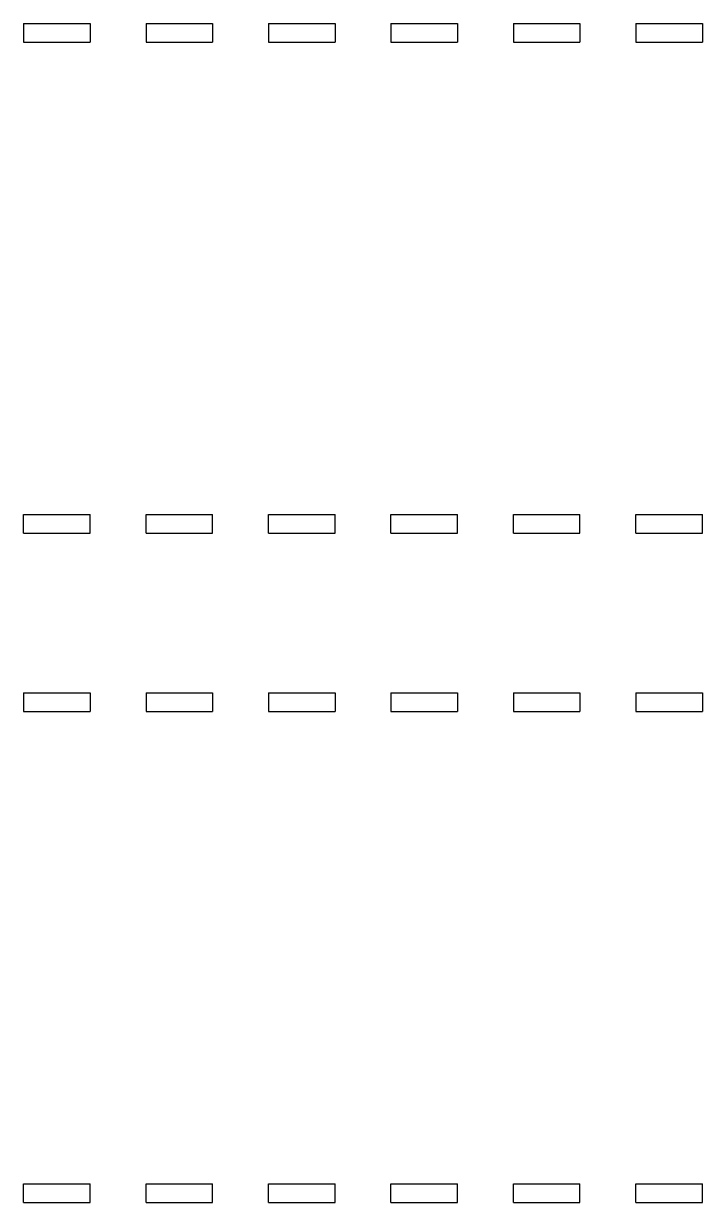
# Model space of a CAD drawing. Extents: x 1.6 to 38.2, y 3.2 to 66.8.
import ezdxf

# ---------------------------------------------------------------- set-up
doc = ezdxf.new("R2010")
doc.units = 0
doc.layers.add('EXPOSE_SILICONE', color=1, linetype='CONTINUOUS')

msp = doc.modelspace()

# ---------------------------------------------------------------- linework, layer by layer
at = {"layer": 'EXPOSE_SILICONE'}
for p, q in [((1.607, 66.793), (5.193, 66.793)), ((1.607, 66.793), (1.607, 65.793)), ((5.193, 66.793), (5.193, 65.793)), ((8.207, 66.793), (11.793, 66.793)), ((8.207, 66.793), (8.207, 65.793)), ((11.793, 66.793), (11.793, 65.793)), ((14.807, 66.793), (18.393, 66.793)), ((14.807, 66.793), (14.807, 65.793)), ((18.393, 66.793), (18.393, 65.793)), ((21.407, 66.793), (24.993, 66.793)), ((21.407, 66.793), (21.407, 65.793)), ((24.993, 66.793), (24.993, 65.793)), ((28.007, 66.793), (31.593, 66.793)), ((28.007, 66.793), (28.007, 65.793)), ((31.593, 66.793), (31.593, 65.793)), ((34.607, 66.793), (38.193, 66.793)), ((34.607, 66.793), (34.607, 65.793)), ((38.193, 66.793), (38.193, 65.793)), ((1.607, 65.793), (5.193, 65.793)), ((8.207, 65.793), (11.793, 65.793)), ((14.807, 65.793), (18.393, 65.793)), ((21.407, 65.793), (24.993, 65.793)), ((28.007, 65.793), (31.593, 65.793)), ((34.607, 65.793), (38.193, 65.793)), ((1.607, 39.307), (1.607, 40.307)), ((1.607, 40.307), (5.193, 40.307)), ((5.193, 39.307), (5.193, 40.307)), ((8.207, 39.307), (8.207, 40.307)), ((8.207, 40.307), (11.793, 40.307)), ((11.793, 39.307), (11.793, 40.307)), ((14.807, 39.307), (14.807, 40.307)), ((14.807, 40.307), (18.393, 40.307)), ((18.393, 39.307), (18.393, 40.307)), ((21.407, 39.307), (21.407, 40.307)), ((21.407, 40.307), (24.993, 40.307)), ((24.993, 39.307), (24.993, 40.307)), ((28.007, 39.307), (28.007, 40.307)), ((28.007, 40.307), (31.593, 40.307)), ((31.593, 39.307), (31.593, 40.307)), ((34.607, 39.307), (34.607, 40.307)), ((34.607, 40.307), (38.193, 40.307)), ((38.193, 39.307), (38.193, 40.307)), ((1.607, 39.307), (5.193, 39.307)), ((8.207, 39.307), (11.793, 39.307)), ((14.807, 39.307), (18.393, 39.307)), ((21.407, 39.307), (24.993, 39.307)), ((28.007, 39.307), (31.593, 39.307)), ((34.607, 39.307), (38.193, 39.307)), ((1.607, 30.693), (5.193, 30.693)), ((1.607, 30.693), (1.607, 29.693)), ((5.193, 30.693), (5.193, 29.693)), ((8.207, 30.693), (11.793, 30.693)), ((8.207, 30.693), (8.207, 29.693)), ((11.793, 30.693), (11.793, 29.693)), ((14.807, 30.693), (18.393, 30.693)), ((14.807, 30.693), (14.807, 29.693)), ((18.393, 30.693), (18.393, 29.693)), ((21.407, 30.693), (24.993, 30.693)), ((21.407, 30.693), (21.407, 29.693)), ((24.993, 30.693), (24.993, 29.693)), ((28.007, 30.693), (31.593, 30.693)), ((28.007, 30.693), (28.007, 29.693)), ((31.593, 30.693), (31.593, 29.693)), ((34.607, 30.693), (38.193, 30.693)), ((34.607, 30.693), (34.607, 29.693)), ((38.193, 30.693), (38.193, 29.693)), ((1.607, 29.693), (5.193, 29.693)), ((8.207, 29.693), (11.793, 29.693)), ((14.807, 29.693), (18.393, 29.693)), ((21.407, 29.693), (24.993, 29.693)), ((28.007, 29.693), (31.593, 29.693)), ((34.607, 29.693), (38.193, 29.693)), ((1.607, 3.207), (1.607, 4.207)), ((1.607, 4.207), (5.193, 4.207)), ((5.193, 3.207), (5.193, 4.207)), ((8.207, 3.207), (8.207, 4.207)), ((8.207, 4.207), (11.793, 4.207)), ((11.793, 3.207), (11.793, 4.207)), ((14.807, 3.207), (14.807, 4.207)), ((14.807, 4.207), (18.393, 4.207)), ((18.393, 3.207), (18.393, 4.207)), ((21.407, 3.207), (21.407, 4.207)), ((21.407, 4.207), (24.993, 4.207)), ((24.993, 3.207), (24.993, 4.207)), ((28.007, 3.207), (28.007, 4.207)), ((28.007, 4.207), (31.593, 4.207)), ((31.593, 3.207), (31.593, 4.207)), ((34.607, 3.207), (34.607, 4.207)), ((34.607, 4.207), (38.193, 4.207)), ((38.193, 3.207), (38.193, 4.207)), ((1.607, 3.207), (5.193, 3.207)), ((8.207, 3.207), (11.793, 3.207)), ((14.807, 3.207), (18.393, 3.207)), ((21.407, 3.207), (24.993, 3.207)), ((28.007, 3.207), (31.593, 3.207)), ((34.607, 3.207), (38.193, 3.207))]:
    msp.add_line(p, q, dxfattribs=at)

doc.saveas('drawing.dxf')
